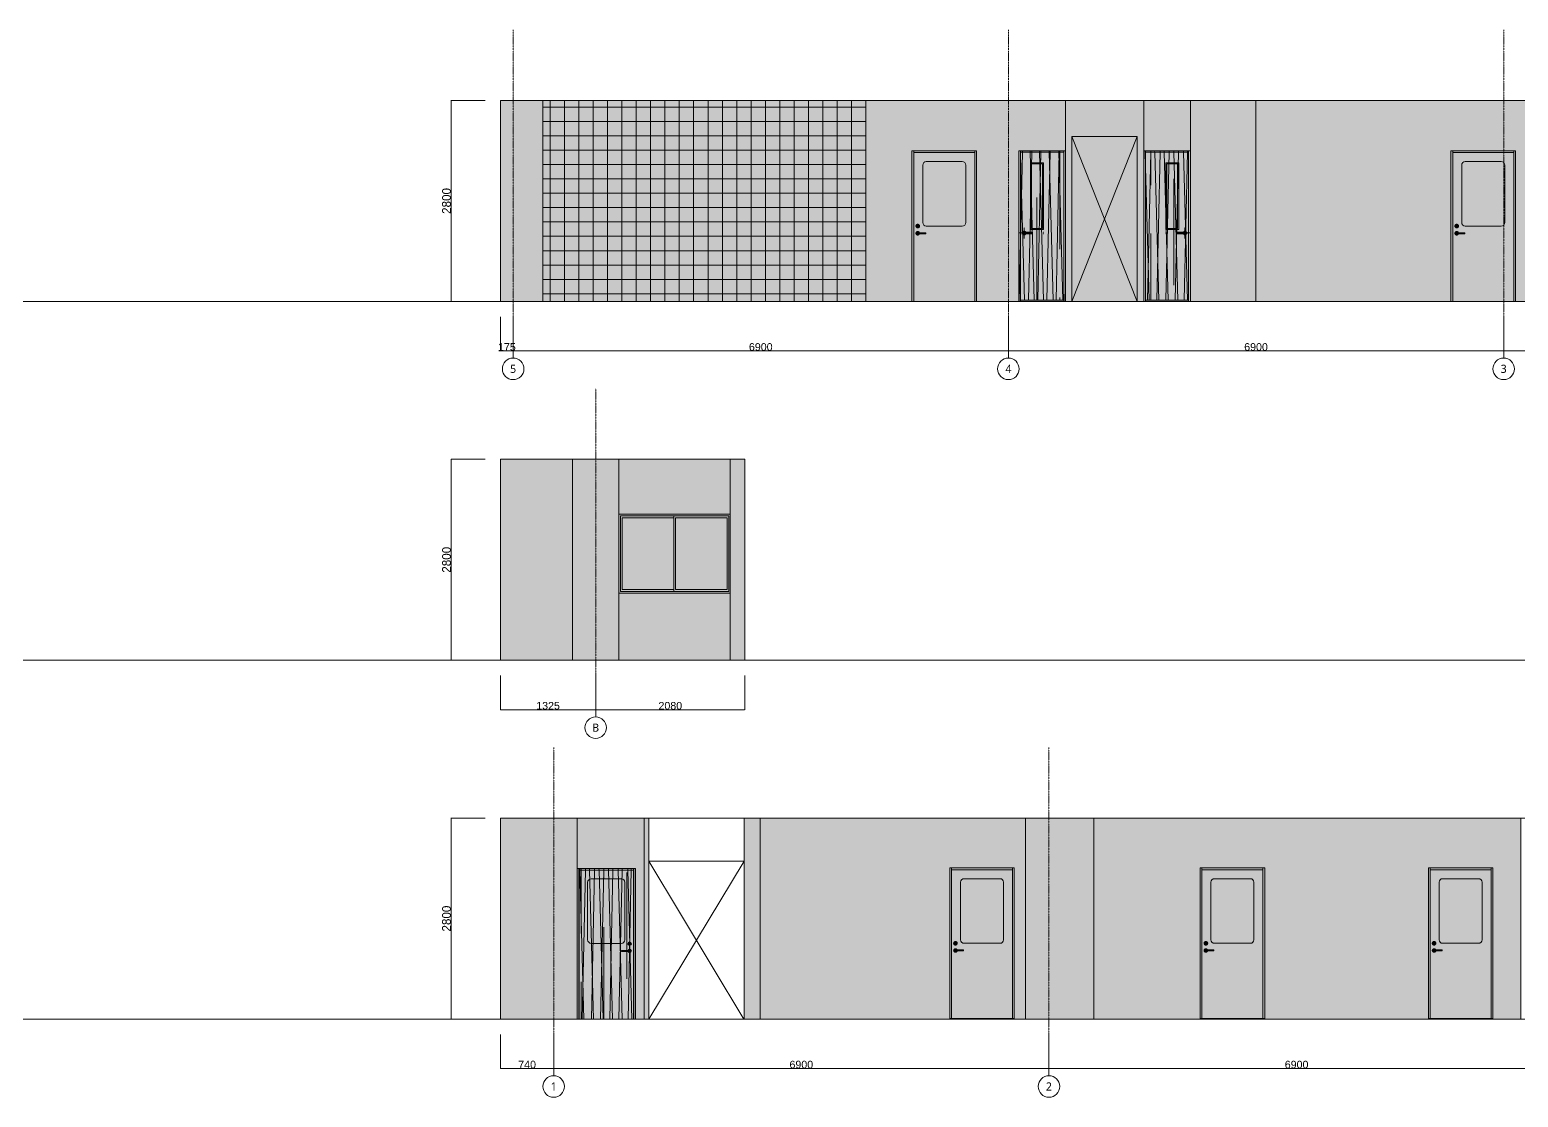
# Model space of a CAD drawing. Header units: millimetres. Extents: x -376000 to 292178, y -193032 to 188048.
# Drawn here: x -234649 to -213912, y -162397 to -147521 of the extents above; entities that cross this region are included whole.
import ezdxf

# ---------------------------------------------------------------- set-up
doc = ezdxf.new("R2010")
doc.units = ezdxf.units.MM
doc.header["$PDMODE"] = 1
doc.header["$PDSIZE"] = -2
doc.linetypes.add('ラインタイプ-6', pattern=[5.291531, 3.175, -1.058062, 0.352704, -0.705764])
doc.linetypes.add('芯', pattern=[3.174919, 1.905, -0.634837, 0.211623, -0.423459])
for name, color, linetype, lineweight in [('00_一般', 7, 'Continuous', 5), ('02_既存平面-内部建具・サッシ', 7, 'Continuous', 18), ('07_文字・記号', 7, 'Continuous', 9), ('_平面図（新設） (2D)', 7, 'Continuous', 5), ('一般', 7, 'Continuous', 5), ('寸法', 7, 'Continuous', 5)]:
    doc.layers.add(name, color=color, linetype=linetype, lineweight=lineweight)
for name, color, linetype, lineweight, true_color in [('02_0.25', 1, 'Continuous', 25, 0xff0000), ('04_0.10', 7, 'Continuous', 9, 0x0099ff), ('06一点鎖線', 7, 'ラインタイプ-6', 9, 0x9999ff)]:
    doc.layers.add(name, color=color, linetype=linetype, lineweight=lineweight, true_color=true_color)
doc.styles.add('Helvetica', font='')
doc.styles.add('Hiragino Kaku Gothic Pro W3', font='', dxfattribs={"bigfont": 'Hiragino Kaku Gothic Pro W3'})
doc.styles.add('Hiragino Sans W3', font='', dxfattribs={"bigfont": 'Hiragino Sans W3'})
doc.styles.add('Yu Gothic UI Semilight', font='Yu Gothic UI Semilight.ttf')
doc.styles.get('Helvetica').set_extended_font_data('Helvetica')
doc.styles.get('Hiragino Kaku Gothic Pro W3').set_extended_font_data('Hiragino Kaku Gothic Pro W3')
doc.styles.get('Hiragino Sans W3').set_extended_font_data('Hiragino Sans W3')
doc.dimstyles.new('建具表寸法', dxfattribs={"dimtxt": 161.781684, "dimasz": 0.199988, "dimexe": 0, "dimexo": 0.3, "dimgap": 0.005, "dimtad": 1, "dimdsep": 46, "dimtxsty": 'Hiragino Sans W3', "dimblk": 'DOT', "dimblk1": 'DOT', "dimblk2": 'DOT', "dimcen": 0, "dimazin": 0, "dimtfac": 1, "dimtix": 1, "dimtmove": 0, "dimatfit": 0, "dimldrblk": 'VW_FILLEDARROW', "dimfxl": 1, "dimfrac": 2, "dimtolj": 1, "dimarcsym": 0})
pattern_1 = [(91.554305, (0, 0), (129.37061, 153.983275), []), (90, (680.5, 445.5), (317.5, 762), [1481.6667, -673.5948]), (88.757476, (346.78, 21.5), (124.20722, -159.51736), [])]

# ---------------------------------------------------------------- blocks, each defined once
blk = doc.blocks.new('_Dot')
at = {"color": 0, "linetype": 'ByBlock', "lineweight": -2}
blk.add_line((-0.5, 0), (-1, 0), dxfattribs=at)
at = {"color": 0, "linetype": 'ByBlock', "const_width": 0.5}
blk.add_lwpolyline([(-0.25, 0, 1), (0.25, 0, 1)], format="xyb", close=True, dxfattribs=at)
blk = doc.blocks.new('*D887')
at = {"layer": 'Defpoints', "color": 0}
for p in [(-228090, -161521), (-227350, -161521), (-228090, -161997)]:
    blk.add_point(p, dxfattribs=at)
at = {"layer": '寸法', "color": 0, "lineweight": -2}
for p, q in [((-228090, -161521), (-228090, -161997)), ((-227350, -161521), (-227350, -161997)), ((-227362, -161997), (-228078, -161997))]:
    blk.add_line(p, q, dxfattribs=at)
at = {"layer": '寸法', "color": 0, "lineweight": -2, "xscale": 11.999267578125, "yscale": 11.999267578125, "zscale": 11.999267578125, "rotation": 180}
blk.add_blockref('_Dot', (-228090, -161997), dxfattribs=at)
at = {"layer": '寸法', "color": 0, "lineweight": -2, "xscale": 11.999267578125, "yscale": 11.999267578125, "zscale": 11.999267578125}
blk.add_blockref('_Dot', (-227350, -161997), dxfattribs=at)
at = {"layer": '寸法', "color": 0, "insert": (-227720, -161942), "char_height": 106.1, "attachment_point": 5, "style": 'Helvetica'}
blk.add_mtext('\\A1;740', dxfattribs=at)
blk = doc.blocks.new('VW_FILLEDARROW')
at = {"color": 0, "linetype": 'Continuous', "lineweight": 5, "transparency": 16777216, "flags": 128}
blk.add_lwpolyline([(-161.3, 43.2), (0, 0), (-161.3, -43.2)], close=True, dxfattribs=at)
blk = doc.blocks.new('*D888')
at = {"layer": 'Defpoints', "color": 0}
for p in [(-227350, -161521), (-220450, -161521), (-227350, -161997)]:
    blk.add_point(p, dxfattribs=at)
at = {"layer": '寸法', "color": 0, "lineweight": -2}
for p, q in [((-227350, -161521), (-227350, -161997)), ((-220450, -161521), (-220450, -161997)), ((-220462, -161997), (-227338, -161997))]:
    blk.add_line(p, q, dxfattribs=at)
at = {"layer": '寸法', "color": 0, "lineweight": -2, "xscale": 11.999267578125, "yscale": 11.999267578125, "zscale": 11.999267578125, "rotation": 180}
blk.add_blockref('_Dot', (-227350, -161997), dxfattribs=at)
at = {"layer": '寸法', "color": 0, "lineweight": -2, "xscale": 11.999267578125, "yscale": 11.999267578125, "zscale": 11.999267578125}
blk.add_blockref('_Dot', (-220450, -161997), dxfattribs=at)
at = {"layer": '寸法', "color": 0, "insert": (-223900, -161942), "char_height": 106.1, "attachment_point": 5, "style": 'Helvetica'}
blk.add_mtext('\\A1;6900', dxfattribs=at)
blk = doc.blocks.new('*D889')
at = {"layer": 'Defpoints', "color": 0}
for p in [(-220450, -161521), (-213550, -161521), (-220450, -161997)]:
    blk.add_point(p, dxfattribs=at)
at = {"layer": '寸法', "color": 0, "lineweight": -2}
for p, q in [((-220450, -161521), (-220450, -161997)), ((-213550, -161521), (-213550, -161997)), ((-213562, -161997), (-220438, -161997))]:
    blk.add_line(p, q, dxfattribs=at)
at = {"layer": '寸法', "color": 0, "lineweight": -2, "xscale": 11.999267578125, "yscale": 11.999267578125, "zscale": 11.999267578125, "rotation": 180}
blk.add_blockref('_Dot', (-220450, -161997), dxfattribs=at)
at = {"layer": '寸法', "color": 0, "lineweight": -2, "xscale": 11.999267578125, "yscale": 11.999267578125, "zscale": 11.999267578125}
blk.add_blockref('_Dot', (-213550, -161997), dxfattribs=at)
at = {"layer": '寸法', "color": 0, "insert": (-217000, -161942), "char_height": 106.1, "attachment_point": 5, "style": 'Helvetica'}
blk.add_mtext('\\A1;6900', dxfattribs=at)
blk = doc.blocks.new('*D893')
at = {"layer": 'Defpoints', "color": 0}
for p in [(-228304, -158507), (-228779, -161307), (-228304, -161307)]:
    blk.add_point(p, dxfattribs=at)
at = {"layer": '寸法', "color": 0, "lineweight": -2}
for p, q in [((-228304, -158507), (-228779, -158507)), ((-228779, -158519), (-228779, -161295)), ((-228304, -161307), (-228779, -161307))]:
    blk.add_line(p, q, dxfattribs=at)
at = {"layer": '寸法', "color": 0, "lineweight": -2, "xscale": 11.999267578125, "yscale": 11.999267578125, "zscale": 11.999267578125}
for p, rotation in [((-228779, -158507), 90), ((-228779, -161307), 270)]:
    blk.add_blockref('_Dot', p, dxfattribs=dict(at, rotation=rotation))
at = {"layer": '寸法', "color": 0, "insert": (-228843, -159907), "char_height": 121.3, "attachment_point": 5, "rotation": 90, "style": 'Hiragino Kaku Gothic Pro W3'}
blk.add_mtext('\\A1;2800', dxfattribs=at)
blk = doc.blocks.new('グループ-584')
at = {"layer": '04_0.10', "linetype": 'Continuous', "lineweight": 0, "true_color": 0xeee9cc}
blk.add_hatch(color=254, dxfattribs=at).paths.add_polyline_path([(-226997, -159232), (-226238, -159232), (-226238, -161307), (-226997, -161307)])
at = {"layer": '04_0.10', "linetype": 'Continuous', "lineweight": 5, "true_color": 0xccbb66}
h = blk.add_hatch(dxfattribs=at)
h.set_pattern_fill('木目縦（薄茶）-2', color=43, style=0, pattern_type=2)
h.set_pattern_definition(pattern_1)
h.paths.add_polyline_path([(-226997, -159232), (-226238, -159232), (-226238, -161307), (-226997, -161307)])
at = {"layer": '04_0.10', "linetype": 'Continuous', "lineweight": 0, "true_color": 0xd9e6cf}
h = blk.add_hatch(color=254, dxfattribs=at)
edge = h.paths.add_edge_path()
edge.add_arc((-226827, -160202), 50, 180, 270)
edge.add_line((-226827, -160252), (-226408, -160252))
edge.add_arc((-226408, -160202), 50, 270, 360)
edge.add_line((-226358, -160202), (-226358, -159402))
edge.add_arc((-226408, -159402), 50, 0, 90)
edge.add_line((-226408, -159352), (-226827, -159352))
edge.add_arc((-226827, -159402), 50, 90, 180)
edge.add_line((-226877, -159402), (-226877, -160202))
at = {"layer": '04_0.10', "linetype": 'Continuous', "lineweight": 0}
h = blk.add_hatch(color=254, dxfattribs=at)
edge = h.paths.add_edge_path()
edge.add_arc((-226292, -160257), 25, 0, 360)
h = blk.add_hatch(color=254, dxfattribs=at)
edge = h.paths.add_edge_path()
edge.add_arc((-226285, -160357), 7, 270, 450)
edge.add_line((-226285, -160350), (-226404, -160350))
edge.add_line((-226404, -160350), (-226404, -160364))
edge.add_line((-226404, -160364), (-226285, -160364))
h = blk.add_hatch(color=254, dxfattribs=at)
edge = h.paths.add_edge_path()
edge.add_arc((-226292, -160357), 25, 0, 360)
at = {"layer": '04_0.10', "color": 251, "flags": 128}
for points in [[(-226997, -159232), (-226238, -159232), (-226238, -161307), (-226997, -161307)], [(-226997, -159232), (-226238, -159232), (-226238, -161307), (-226997, -161307)], [(-226295, -160245), (-226290, -160245), (-226290, -160270), (-226295, -160270)]]:
    blk.add_lwpolyline(points, close=True, dxfattribs=at)
for points in [[(-226877, -160202, 0.414214), (-226827, -160252), (-226408, -160252, 0.414214), (-226358, -160202), (-226358, -159402, 0.414214), (-226408, -159352), (-226827, -159352, 0.414214), (-226877, -159402)], [(-226285, -160364, 1), (-226285, -160350), (-226404, -160350), (-226404, -160364)]]:
    blk.add_lwpolyline(points, format="xyb", close=True, dxfattribs=at)
at = {"layer": '04_0.10', "color": 251}
for centre in [(-226292, -160257), (-226292, -160357)]:
    blk.add_circle(centre, 25, dxfattribs=at)
blk = doc.blocks.new('グループ-585')
at = {"layer": '04_0.10', "color": 251}
blk.add_blockref('グループ-584', (0, 0), dxfattribs=at)
blk = doc.blocks.new('グループ-586')
at = {"layer": '04_0.10', "linetype": 'Continuous', "lineweight": 0, "true_color": 0xeee9cc, "transparency": 33554687}
for points in [[(-227025, -159207), (-227000, -159207), (-227000, -161307), (-227025, -161307)], [(-227000, -159207), (-226238, -159207), (-226238, -159232), (-227000, -159232)], [(-226238, -159207), (-226212, -159207), (-226212, -161307), (-226238, -161307)]]:
    blk.add_hatch(color=254, dxfattribs=at).paths.add_polyline_path(points)
at = {"layer": '04_0.10', "linetype": 'Continuous', "lineweight": 5, "true_color": 0xccbb66, "transparency": 33554687}
h = blk.add_hatch(dxfattribs=at)
h.set_pattern_fill('木目縦（薄茶）-2', color=43, style=0, pattern_type=2)
h.set_pattern_definition(pattern_1)
h.paths.add_polyline_path([(-227025, -159207), (-227000, -159207), (-227000, -161307), (-227025, -161307)])
h = blk.add_hatch(dxfattribs=at)
h.set_pattern_fill('木目縦（薄茶）-2', color=43, style=0, pattern_type=2)
h.set_pattern_definition(pattern_1)
h.paths.add_polyline_path([(-227000, -159207), (-226238, -159207), (-226238, -159232), (-227000, -159232)])
h = blk.add_hatch(dxfattribs=at)
h.set_pattern_fill('木目縦（薄茶）-2', color=43, style=0, pattern_type=2)
h.set_pattern_definition(pattern_1)
h.paths.add_polyline_path([(-226238, -159207), (-226212, -159207), (-226212, -161307), (-226238, -161307)])
at = {"layer": '04_0.10', "color": 251, "transparency": 33554687, "flags": 128}
for points in [[(-227025, -159207), (-227000, -159207), (-227000, -161307), (-227025, -161307)], [(-227000, -159207), (-226238, -159207), (-226238, -159232), (-227000, -159232)], [(-226238, -159207), (-226212, -159207), (-226212, -161307), (-226238, -161307)]]:
    blk.add_lwpolyline(points, close=True, dxfattribs=at)
at = {"layer": '04_0.10', "color": 7}
blk.add_blockref('グループ-585', (0, 0), dxfattribs=at)
blk = doc.blocks.new('グループ-576')
at = {"layer": '04_0.10', "linetype": 'Continuous', "lineweight": 0, "true_color": 0xf8f8ef}
blk.add_hatch(color=7, dxfattribs=at).paths.add_polyline_path([(-432, 975), (418, 975), (418, -1100), (-432, -1100)])
at = {"layer": '04_0.10', "linetype": 'Continuous', "lineweight": 0, "true_color": 0xd9e6cf}
h = blk.add_hatch(color=254, dxfattribs=at)
edge = h.paths.add_edge_path()
edge.add_arc((243, 0), 50, 270, 360, ccw=False)
edge.add_line((243, -50), (-257, -50))
edge.add_arc((-257, 0), 50, 180, 270, ccw=False)
edge.add_line((-307, 0), (-307, 800))
edge.add_arc((-257, 800), 50, 90, 180, ccw=False)
edge.add_line((-257, 850), (243, 850))
edge.add_arc((243, 800), 50, 0, 90, ccw=False)
edge.add_line((293, 800), (293, 0))
at = {"layer": '04_0.10', "linetype": 'Continuous', "lineweight": 0}
for points in [[(-389, -28), (-388, -28), (-386, -27), (-385, -26), (-383, -26), (-382, -25), (-380, -25), (-378, -25), (-377, -25), (-375, -25), (-373, -25), (-372, -25), (-370, -26), (-369, -26), (-367, -27), (-366, -28), (-364, -28), (-363, -29), (-361, -30), (-360, -31), (-359, -32), (-358, -33), (-357, -35), (-356, -36), (-355, -38), (-354, -39), (-353, -40), (-353, -42), (-352, -44), (-352, -45), (-352, -47), (-352, -48), (-351, -50), (-352, -52), (-352, -53), (-352, -55), (-352, -56), (-353, -58), (-353, -60), (-354, -61), (-355, -63), (-356, -64), (-357, -65), (-358, -67), (-359, -68), (-360, -69), (-361, -70), (-363, -71), (-364, -72), (-366, -72), (-367, -73), (-369, -74), (-370, -74), (-372, -75), (-373, -75), (-375, -75), (-377, -75), (-378, -75), (-380, -75), (-382, -75), (-383, -74), (-385, -74), (-386, -73), (-388, -72), (-389, -72), (-391, -71), (-392, -70), (-393, -69), (-395, -68), (-396, -67), (-397, -65), (-398, -64), (-399, -63), (-399, -61), (-400, -60), (-401, -58), (-401, -56), (-402, -55), (-402, -53), (-402, -52), (-402, -50), (-402, -48), (-402, -47), (-402, -45), (-401, -44), (-401, -42), (-400, -40), (-399, -39), (-399, -38), (-398, -36), (-397, -35), (-396, -33), (-395, -32), (-393, -31), (-392, -30), (-391, -29)], [(-389, -128), (-388, -128), (-386, -127), (-385, -126), (-383, -126), (-382, -125), (-380, -125), (-378, -125), (-377, -125), (-375, -125), (-373, -125), (-372, -125), (-370, -126), (-369, -126), (-367, -127), (-366, -128), (-364, -128), (-363, -129), (-361, -130), (-360, -131), (-359, -132), (-358, -133), (-357, -135), (-356, -136), (-355, -137), (-354, -139), (-353, -140), (-353, -142), (-352, -144), (-352, -145), (-352, -147), (-352, -148), (-351, -150), (-352, -152), (-352, -153), (-352, -155), (-352, -156), (-353, -158), (-353, -160), (-354, -161), (-355, -162), (-356, -164), (-357, -165), (-358, -167), (-359, -168), (-360, -169), (-361, -170), (-363, -171), (-364, -172), (-366, -172), (-367, -173), (-369, -174), (-370, -174), (-372, -175), (-373, -175), (-375, -175), (-377, -175), (-378, -175), (-380, -175), (-382, -175), (-383, -174), (-385, -174), (-386, -173), (-388, -172), (-389, -172), (-391, -171), (-392, -170), (-393, -169), (-395, -168), (-396, -167), (-397, -165), (-398, -164), (-399, -162), (-399, -161), (-400, -160), (-401, -158), (-401, -156), (-402, -155), (-402, -153), (-402, -152), (-402, -150), (-402, -148), (-402, -147), (-402, -145), (-401, -144), (-401, -142), (-400, -140), (-399, -139), (-399, -137), (-398, -136), (-397, -135), (-396, -133), (-395, -132), (-393, -131), (-392, -130), (-391, -129)]]:
    blk.add_hatch(color=254, dxfattribs=at).paths.add_polyline_path(points)
h = blk.add_hatch(color=254, dxfattribs=at)
edge = h.paths.add_edge_path()
edge.add_arc((-384, -150), 7, 89.322, 270.678, ccw=False)
edge.add_line((-384, -143), (-264, -143))
edge.add_line((-264, -143), (-264, -157))
edge.add_line((-264, -157), (-384, -157))
at = {"layer": '04_0.10', "color": 7, "linetype": 'Continuous', "lineweight": 5, "flags": 128}
blk.add_lwpolyline([(-432, 975), (418, 975), (418, -1100), (-432, -1100)], close=True, dxfattribs=at)
at = {"layer": '04_0.10', "color": 251, "flags": 128}
for points in [[(-432, 975), (418, 975), (418, -1100), (-432, -1100)], [(-379, -38), (-374, -38), (-374, -63), (-379, -63)]]:
    blk.add_lwpolyline(points, close=True, dxfattribs=at)
for points in [[(293, 0, -0.414214), (243, -50), (-257, -50, -0.414214), (-307, 0), (-307, 800, -0.414214), (-257, 850), (243, 850, -0.414214), (293, 800)], [(-384, -157, -1.011905), (-384, -143), (-264, -143), (-264, -157)]]:
    blk.add_lwpolyline(points, format="xyb", close=True, dxfattribs=at)
at = {"layer": '04_0.10', "color": 251}
for points in [[(-389, -28), (-384, -25), (-370, -25), (-358, -32), (-351, -43), (-351, -57), (-358, -68), (-370, -75), (-384, -75), (-395, -68), (-402, -57), (-402, -43), (-395, -32), (-389, -28)], [(-389, -128), (-384, -125), (-370, -125), (-358, -132), (-351, -143), (-351, -157), (-358, -168), (-370, -175), (-384, -175), (-395, -168), (-402, -157), (-402, -143), (-395, -132), (-389, -128)]]:
    blk.add_open_spline(points, degree=2, dxfattribs=at)
blk = doc.blocks.new('グループ-577')
at = {"layer": '04_0.10', "color": 251}
blk.add_blockref('グループ-576', (0, 0), dxfattribs=at)
blk = doc.blocks.new('WD_900×2150_Wood')
at = {"layer": '04_0.10', "linetype": 'Continuous', "lineweight": 0, "true_color": 0xf8f8ef, "transparency": 33554687}
for points in [[(-457, 1000), (-432, 1000), (-432, -1100), (-457, -1100)], [(-432, 1000), (418, 1000), (418, 975), (-432, 975)], [(418, 1000), (443, 1000), (443, -1100), (418, -1100)]]:
    blk.add_hatch(color=7, dxfattribs=at).paths.add_polyline_path(points)
at = {"layer": '04_0.10', "color": 7, "linetype": 'Continuous', "lineweight": 5, "transparency": 33554687, "flags": 128}
for points in [[(-457, 1000), (-432, 1000), (-432, -1100), (-457, -1100)], [(-432, 1000), (418, 1000), (418, 975), (-432, 975)], [(418, 1000), (443, 1000), (443, -1100), (418, -1100)]]:
    blk.add_lwpolyline(points, close=True, dxfattribs=at)
at = {"layer": '04_0.10', "color": 7}
blk.add_blockref('グループ-577', (0, 0), dxfattribs=at)
blk = doc.blocks.new('グループ-587')
at = {"layer": '04_0.10', "linetype": 'Continuous', "lineweight": 0, "true_color": 0xdddddd}
blk.add_hatch(color=254, dxfattribs=at).paths.add_polyline_path([(-226440, -154272), (-224890, -154272), (-224890, -155372), (-226440, -155372)])
at = {"layer": '04_0.10', "linetype": 'Continuous', "lineweight": 0, "true_color": 0xe6ffe6}
for points in [[(-226398, -154322), (-225676, -154322), (-225676, -155322), (-226398, -155322)], [(-225654, -154322), (-224932, -154322), (-224932, -155322), (-225654, -155322)]]:
    blk.add_hatch(color=7, dxfattribs=at).paths.add_polyline_path(points)
at = {"layer": '04_0.10', "color": 251}
for p, q in [((-224890, -154272), (-224890, -155372)), ((-226419, -154297), (-226419, -155347)), ((-226419, -154297), (-224911, -154297)), ((-225676, -155347), (-225676, -154297)), ((-224911, -154297), (-224911, -155347)), ((-226419, -155347), (-224911, -155347))]:
    blk.add_line(p, q, dxfattribs=at)
at = {"layer": '04_0.10', "color": 251, "flags": 128}
for points in [[(-226440, -154272), (-224890, -154272), (-224890, -155372), (-226440, -155372)], [(-226398, -154322), (-225676, -154322), (-225676, -155322), (-226398, -155322)], [(-225654, -154322), (-224932, -154322), (-224932, -155322), (-225654, -155322)]]:
    blk.add_lwpolyline(points, close=True, dxfattribs=at)
blk = doc.blocks.new('*D898')
at = {"layer": 'Defpoints', "color": 0}
for p in [(-226765, -156521), (-224685, -156521), (-224685, -156997)]:
    blk.add_point(p, dxfattribs=at)
at = {"layer": '寸法', "color": 0, "lineweight": -2}
for p, q in [((-226765, -156521), (-226765, -156997)), ((-224685, -156521), (-224685, -156997)), ((-226753, -156997), (-224697, -156997))]:
    blk.add_line(p, q, dxfattribs=at)
at = {"layer": '寸法', "color": 0, "lineweight": -2, "xscale": 11.999267578125, "yscale": 11.999267578125, "zscale": 11.999267578125, "rotation": 180}
blk.add_blockref('_Dot', (-226765, -156997), dxfattribs=at)
at = {"layer": '寸法', "color": 0, "lineweight": -2, "xscale": 11.999267578125, "yscale": 11.999267578125, "zscale": 11.999267578125}
blk.add_blockref('_Dot', (-224685, -156997), dxfattribs=at)
at = {"layer": '寸法', "color": 0, "insert": (-225725, -156942), "char_height": 106.1, "attachment_point": 5, "style": 'Helvetica'}
blk.add_mtext('\\A1;2080', dxfattribs=at)
blk = doc.blocks.new('*D899')
at = {"layer": 'Defpoints', "color": 0}
for p in [(-228090, -156521), (-226765, -156521), (-226765, -156997)]:
    blk.add_point(p, dxfattribs=at)
at = {"layer": '寸法', "color": 0, "lineweight": -2}
for p, q in [((-228090, -156521), (-228090, -156997)), ((-226765, -156521), (-226765, -156997)), ((-228078, -156997), (-226777, -156997))]:
    blk.add_line(p, q, dxfattribs=at)
at = {"layer": '寸法', "color": 0, "lineweight": -2, "xscale": 11.999267578125, "yscale": 11.999267578125, "zscale": 11.999267578125, "rotation": 180}
blk.add_blockref('_Dot', (-228090, -156997), dxfattribs=at)
at = {"layer": '寸法', "color": 0, "lineweight": -2, "xscale": 11.999267578125, "yscale": 11.999267578125, "zscale": 11.999267578125}
blk.add_blockref('_Dot', (-226765, -156997), dxfattribs=at)
at = {"layer": '寸法', "color": 0, "insert": (-227428, -156942), "char_height": 106.1, "attachment_point": 5, "style": 'Helvetica'}
blk.add_mtext('\\A1;1325', dxfattribs=at)
blk = doc.blocks.new('*D900')
at = {"layer": 'Defpoints', "color": 0}
for p in [(-228304, -153507), (-228779, -156307), (-228304, -156307)]:
    blk.add_point(p, dxfattribs=at)
at = {"layer": '寸法', "color": 0, "lineweight": -2}
for p, q in [((-228304, -153507), (-228779, -153507)), ((-228779, -153519), (-228779, -156295)), ((-228304, -156307), (-228779, -156307))]:
    blk.add_line(p, q, dxfattribs=at)
at = {"layer": '寸法', "color": 0, "lineweight": -2, "xscale": 11.999267578125, "yscale": 11.999267578125, "zscale": 11.999267578125}
for p, rotation in [((-228779, -153507), 90), ((-228779, -156307), 270)]:
    blk.add_blockref('_Dot', p, dxfattribs=dict(at, rotation=rotation))
at = {"layer": '寸法', "color": 0, "insert": (-228843, -154907), "char_height": 121.3, "attachment_point": 5, "rotation": 90, "style": 'Hiragino Kaku Gothic Pro W3'}
blk.add_mtext('\\A1;2800', dxfattribs=at)
blk = doc.blocks.new('グループ-588')
at = {"layer": '一般', "color": 7, "linetype": '芯', "lineweight": 9, "transparency": 33554687}
for p, q in [((-220794, -150428), (-220794, -150278)), ((-220718, -150353), (-220868, -150353))]:
    blk.add_line(p, q, dxfattribs=at)
blk = doc.blocks.new('グループ-15-1')
at = {"layer": '04_0.10', "linetype": 'Continuous', "lineweight": 0, "true_color": 0xbbbbbb, "transparency": 33554687}
blk.add_hatch(color=9, dxfattribs=at).paths.add_polyline_path([(-1790, -3350), (-1789, -3349), (-1788, -3348), (-1786, -3348), (-1784, -3347), (-1783, -3347), (-1781, -3347), (-1780, -3347), (-1778, -3347), (-1776, -3347), (-1775, -3347), (-1773, -3347), (-1772, -3347), (-1770, -3348), (-1768, -3348), (-1767, -3349), (-1765, -3350), (-1764, -3351), (-1763, -3352), (-1761, -3353), (-1760, -3354), (-1759, -3355), (-1758, -3356), (-1757, -3358), (-1756, -3359), (-1756, -3360), (-1755, -3362), (-1754, -3363), (-1754, -3365), (-1753, -3367), (-1753, -3368), (-1753, -3370), (-1753, -3372), (-1753, -3373), (-1753, -3375), (-1753, -3376), (-1754, -3378), (-1754, -3380), (-1755, -3381), (-1756, -3383), (-1756, -3384), (-1757, -3385), (-1758, -3387), (-1759, -3388), (-1760, -3389), (-1761, -3390), (-1763, -3391), (-1764, -3392), (-1765, -3393), (-1767, -3394), (-1768, -3395), (-1770, -3395), (-1772, -3396), (-1773, -3396), (-1775, -3396), (-1776, -3396), (-1778, -3397), (-1780, -3396), (-1781, -3396), (-1783, -3396), (-1784, -3396), (-1786, -3395), (-1788, -3395), (-1789, -3394), (-1790, -3393), (-1792, -3392), (-1793, -3391), (-1795, -3390), (-1796, -3389), (-1797, -3388), (-1798, -3387), (-1799, -3385), (-1800, -3384), (-1800, -3383), (-1801, -3381), (-1802, -3380), (-1802, -3378), (-1803, -3376), (-1803, -3375), (-1803, -3373), (-1803, -3372), (-1803, -3370), (-1803, -3368), (-1803, -3367), (-1802, -3365), (-1802, -3363), (-1801, -3362), (-1800, -3360), (-1800, -3359), (-1799, -3358), (-1798, -3356), (-1797, -3355), (-1796, -3354), (-1795, -3353), (-1793, -3352), (-1792, -3351)])
h = blk.add_hatch(color=9, dxfattribs=at)
edge = h.paths.add_edge_path()
edge.add_arc((-1800, -3380), 3, 180, 270, ccw=False)
edge.add_line((-1803, -3380), (-1803, -3363))
edge.add_arc((-1800, -3363), 3, 90, 180, ccw=False)
edge.add_line((-1800, -3360), (-1666, -3360))
edge.add_arc((-1666, -3363), 3, 0, 90, ccw=False)
edge.add_line((-1663, -3363), (-1663, -3380))
edge.add_arc((-1666, -3380), 3, 270, 360, ccw=False)
edge.add_line((-1666, -3383), (-1800, -3383))
at = {"layer": '00_一般', "color": 251, "lineweight": 5, "transparency": 33554687}
for p, q in [((-1515, -3360), (-1512, -3360)), ((-1512, -3383), (-1515, -3383)), ((-1512, -3360), (-1512, -3363)), ((-1512, -3380), (-1512, -3383))]:
    blk.add_line(p, q, dxfattribs=at)
at = {"layer": '04_0.10', "color": 251, "transparency": 33554687, "flags": 128}
blk.add_lwpolyline([(-1800, -3383, -0.414214), (-1803, -3380), (-1803, -3363, -0.414214), (-1800, -3360), (-1666, -3360, -0.414214), (-1663, -3363), (-1663, -3380, -0.414214), (-1666, -3383)], format="xyb", close=True, dxfattribs=at)
at = {"layer": '04_0.10', "color": 251}
blk.add_open_spline([(-1790, -3350), (-1785, -3347), (-1771, -3347), (-1760, -3353), (-1753, -3365), (-1753, -3378), (-1760, -3390), (-1771, -3397), (-1785, -3397), (-1796, -3390), (-1803, -3378), (-1803, -3365), (-1796, -3353), (-1790, -3350)], degree=2, dxfattribs=at)
blk = doc.blocks.new('グループ-589')
at = {"layer": '04_0.10', "linetype": 'Continuous', "lineweight": 0, "true_color": 0xeee9cc, "transparency": 33554687}
for points in [[(-220870, -149207), (-220845, -149207), (-220845, -151307), (-220870, -151307)], [(-220845, -149207), (-220245, -149207), (-220245, -149227), (-220845, -149227)], [(-220845, -151288), (-220845, -149227), (-220245, -149227), (-220245, -151288)], [(-220245, -149207), (-220220, -149207), (-220220, -151307), (-220245, -151307)]]:
    blk.add_hatch(color=254, dxfattribs=at).paths.add_polyline_path(points)
at = {"layer": '04_0.10', "linetype": 'Continuous', "lineweight": 5, "true_color": 0xccbb66, "transparency": 33554687}
h = blk.add_hatch(dxfattribs=at)
h.set_pattern_fill('木目縦（薄茶）-2', color=43, style=0, pattern_type=2)
h.set_pattern_definition(pattern_1)
h.paths.add_polyline_path([(-220870, -149207), (-220845, -149207), (-220845, -151307), (-220870, -151307)])
h = blk.add_hatch(dxfattribs=at)
h.set_pattern_fill('木目縦（薄茶）-2', color=43, style=0, pattern_type=2)
h.set_pattern_definition(pattern_1)
h.paths.add_polyline_path([(-220845, -149207), (-220245, -149207), (-220245, -149227), (-220845, -149227)])
h = blk.add_hatch(dxfattribs=at)
h.set_pattern_fill('木目縦（薄茶）-2', color=43, style=0, pattern_type=2)
h.set_pattern_definition(pattern_1)
h.paths.add_polyline_path([(-220845, -151288), (-220845, -149227), (-220245, -149227), (-220245, -151288)])
h = blk.add_hatch(dxfattribs=at)
h.set_pattern_fill('木目縦（薄茶）-2', color=43, style=0, pattern_type=2)
h.set_pattern_definition(pattern_1)
h.paths.add_polyline_path([(-220245, -149207), (-220220, -149207), (-220220, -151307), (-220245, -151307)])
at = {"layer": '04_0.10', "linetype": 'Continuous', "lineweight": 0, "true_color": 0xe6ffe6}
blk.add_hatch(color=7, dxfattribs=at).paths.add_polyline_path([(-220692, -149392), (-220542, -149392), (-220542, -150292), (-220692, -150292)])
at = {"layer": '04_0.10', "color": 251, "transparency": 33554687, "flags": 128}
for points in [[(-220870, -149207), (-220845, -149207), (-220845, -151307), (-220870, -151307)], [(-220845, -149207), (-220245, -149207), (-220245, -149227), (-220845, -149227)], [(-220245, -149207), (-220220, -149207), (-220220, -151307), (-220245, -151307)]]:
    blk.add_lwpolyline(points, close=True, dxfattribs=at)
at = {"layer": '04_0.10', "color": 7, "linetype": 'Continuous', "lineweight": 15, "transparency": 33554687, "flags": 128}
blk.add_lwpolyline([(-220845, -151288), (-220845, -149227), (-220245, -149227), (-220245, -151288)], close=True, dxfattribs=at)
at = {"layer": '04_0.10', "color": 251, "flags": 128}
blk.add_lwpolyline([(-220692, -149392), (-220542, -149392), (-220542, -150292), (-220692, -150292)], close=True, dxfattribs=at)
at = {"layer": '一般', "color": 7, "lineweight": 5, "flags": 128}
blk.add_lwpolyline([(-220708, -149377), (-220528, -149377), (-220528, -150307), (-220708, -150307)], close=True, dxfattribs=at)
at = {"layer": '04_0.10', "color": 7, "transparency": 33554687}
blk.add_blockref('グループ-15-1', (-219016, -146982), dxfattribs=at)
at = {"layer": '一般', "color": 7, "transparency": 33554687}
blk.add_blockref('グループ-588', (0, 0), dxfattribs=at)
blk = doc.blocks.new('*D905')
at = {"layer": 'Defpoints', "color": 0}
for p in [(-214115, -151521), (-207215, -151521), (-207215, -151997)]:
    blk.add_point(p, dxfattribs=at)
at = {"layer": '寸法', "color": 0, "lineweight": -2}
for p, q in [((-214115, -151522), (-214115, -151997)), ((-207215, -151522), (-207215, -151997)), ((-214103, -151997), (-207227, -151997))]:
    blk.add_line(p, q, dxfattribs=at)
at = {"layer": '寸法', "color": 0, "lineweight": -2, "xscale": 11.999267578125, "yscale": 11.999267578125, "zscale": 11.999267578125, "rotation": 180}
blk.add_blockref('_Dot', (-214115, -151997), dxfattribs=at)
at = {"layer": '寸法', "color": 0, "lineweight": -2, "xscale": 11.999267578125, "yscale": 11.999267578125, "zscale": 11.999267578125}
blk.add_blockref('_Dot', (-207215, -151997), dxfattribs=at)
at = {"layer": '寸法', "color": 0, "insert": (-210665, -151942), "char_height": 106.1, "attachment_point": 5, "style": 'Helvetica'}
blk.add_mtext('\\A1;6900', dxfattribs=at)
blk = doc.blocks.new('*D906')
at = {"layer": 'Defpoints', "color": 0}
for p in [(-221015, -151521), (-214115, -151521), (-214115, -151997)]:
    blk.add_point(p, dxfattribs=at)
at = {"layer": '寸法', "color": 0, "lineweight": -2}
for p, q in [((-221015, -151522), (-221015, -151997)), ((-214115, -151522), (-214115, -151997)), ((-221003, -151997), (-214127, -151997))]:
    blk.add_line(p, q, dxfattribs=at)
at = {"layer": '寸法', "color": 0, "lineweight": -2, "xscale": 11.999267578125, "yscale": 11.999267578125, "zscale": 11.999267578125, "rotation": 180}
blk.add_blockref('_Dot', (-221015, -151997), dxfattribs=at)
at = {"layer": '寸法', "color": 0, "lineweight": -2, "xscale": 11.999267578125, "yscale": 11.999267578125, "zscale": 11.999267578125}
blk.add_blockref('_Dot', (-214115, -151997), dxfattribs=at)
at = {"layer": '寸法', "color": 0, "insert": (-217565, -151942), "char_height": 106.1, "attachment_point": 5, "style": 'Helvetica'}
blk.add_mtext('\\A1;6900', dxfattribs=at)
blk = doc.blocks.new('*D907')
at = {"layer": 'Defpoints', "color": 0}
for p in [(-227915, -151521), (-221015, -151521), (-221015, -151997)]:
    blk.add_point(p, dxfattribs=at)
at = {"layer": '寸法', "color": 0, "lineweight": -2}
for p, q in [((-227915, -151522), (-227915, -151997)), ((-221015, -151522), (-221015, -151997)), ((-227903, -151997), (-221027, -151997))]:
    blk.add_line(p, q, dxfattribs=at)
at = {"layer": '寸法', "color": 0, "lineweight": -2, "xscale": 11.999267578125, "yscale": 11.999267578125, "zscale": 11.999267578125, "rotation": 180}
blk.add_blockref('_Dot', (-227915, -151997), dxfattribs=at)
at = {"layer": '寸法', "color": 0, "lineweight": -2, "xscale": 11.999267578125, "yscale": 11.999267578125, "zscale": 11.999267578125}
blk.add_blockref('_Dot', (-221015, -151997), dxfattribs=at)
at = {"layer": '寸法', "color": 0, "insert": (-224465, -151942), "char_height": 106.1, "attachment_point": 5, "style": 'Helvetica'}
blk.add_mtext('\\A1;6900', dxfattribs=at)
blk = doc.blocks.new('*D908')
at = {"layer": 'Defpoints', "color": 0}
for p in [(-228090, -151521), (-227915, -151521), (-227915, -151997)]:
    blk.add_point(p, dxfattribs=at)
at = {"layer": '寸法', "color": 0, "lineweight": -2}
for p, q in [((-228090, -151522), (-228090, -151997)), ((-227915, -151522), (-227915, -151997)), ((-228102, -151997), (-228114, -151997)), ((-228090, -151997), (-227915, -151997)), ((-227903, -151997), (-227891, -151997))]:
    blk.add_line(p, q, dxfattribs=at)
at = {"layer": '寸法', "color": 0, "lineweight": -2, "xscale": 11.999267578125, "yscale": 11.999267578125, "zscale": 11.999267578125}
blk.add_blockref('_Dot', (-228090, -151997), dxfattribs=at)
at = {"layer": '寸法', "color": 0, "lineweight": -2, "xscale": 11.999267578125, "yscale": 11.999267578125, "zscale": 11.999267578125, "rotation": 180}
blk.add_blockref('_Dot', (-227915, -151997), dxfattribs=at)
at = {"layer": '寸法', "color": 0, "insert": (-228002, -151942), "char_height": 106.1, "attachment_point": 5, "style": 'Helvetica'}
blk.add_mtext('\\A1;175', dxfattribs=at)
blk = doc.blocks.new('*D909')
at = {"layer": 'Defpoints', "color": 0}
for p in [(-228304, -148507), (-228779, -151307), (-228304, -151307)]:
    blk.add_point(p, dxfattribs=at)
at = {"layer": '寸法', "color": 0, "lineweight": -2}
for p, q in [((-228304, -148507), (-228779, -148507)), ((-228779, -148519), (-228779, -151295)), ((-228304, -151307), (-228779, -151307))]:
    blk.add_line(p, q, dxfattribs=at)
at = {"layer": '寸法', "color": 0, "lineweight": -2, "xscale": 11.999267578125, "yscale": 11.999267578125, "zscale": 11.999267578125}
for p, rotation in [((-228779, -148507), 90), ((-228779, -151307), 270)]:
    blk.add_blockref('_Dot', p, dxfattribs=dict(at, rotation=rotation))
at = {"layer": '寸法', "color": 0, "insert": (-228843, -149907), "char_height": 121.3, "attachment_point": 5, "rotation": 90, "style": 'Hiragino Kaku Gothic Pro W3'}
blk.add_mtext('\\A1;2800', dxfattribs=at)
blk = doc.blocks.new('グループ-590')
at = {"layer": '一般', "color": 7, "linetype": '芯', "lineweight": 9, "transparency": 33554687}
for p, q in [((-220794, -150428), (-220794, -150278)), ((-220718, -150353), (-220868, -150353))]:
    blk.add_line(p, q, dxfattribs=at)
blk = doc.blocks.new('グループ-591')
at = {"layer": '04_0.10', "linetype": 'Continuous', "lineweight": 0, "true_color": 0xeee9cc, "transparency": 33554687}
for points in [[(-220870, -149207), (-220845, -149207), (-220845, -151307), (-220870, -151307)], [(-220845, -149207), (-220245, -149207), (-220245, -149227), (-220845, -149227)], [(-220845, -151288), (-220845, -149227), (-220245, -149227), (-220245, -151288)], [(-220245, -149207), (-220220, -149207), (-220220, -151307), (-220245, -151307)]]:
    blk.add_hatch(color=254, dxfattribs=at).paths.add_polyline_path(points)
at = {"layer": '04_0.10', "linetype": 'Continuous', "lineweight": 5, "true_color": 0xccbb66, "transparency": 33554687}
h = blk.add_hatch(dxfattribs=at)
h.set_pattern_fill('木目縦（薄茶）-2', color=43, style=0, pattern_type=2)
h.set_pattern_definition(pattern_1)
h.paths.add_polyline_path([(-220870, -149207), (-220845, -149207), (-220845, -151307), (-220870, -151307)])
h = blk.add_hatch(dxfattribs=at)
h.set_pattern_fill('木目縦（薄茶）-2', color=43, style=0, pattern_type=2)
h.set_pattern_definition(pattern_1)
h.paths.add_polyline_path([(-220845, -149207), (-220245, -149207), (-220245, -149227), (-220845, -149227)])
h = blk.add_hatch(dxfattribs=at)
h.set_pattern_fill('木目縦（薄茶）-2', color=43, style=0, pattern_type=2)
h.set_pattern_definition(pattern_1)
h.paths.add_polyline_path([(-220845, -151288), (-220845, -149227), (-220245, -149227), (-220245, -151288)])
h = blk.add_hatch(dxfattribs=at)
h.set_pattern_fill('木目縦（薄茶）-2', color=43, style=0, pattern_type=2)
h.set_pattern_definition(pattern_1)
h.paths.add_polyline_path([(-220245, -149207), (-220220, -149207), (-220220, -151307), (-220245, -151307)])
at = {"layer": '04_0.10', "linetype": 'Continuous', "lineweight": 0, "true_color": 0xe6ffe6}
blk.add_hatch(color=7, dxfattribs=at).paths.add_polyline_path([(-220692, -149392), (-220542, -149392), (-220542, -150292), (-220692, -150292)])
at = {"layer": '04_0.10', "color": 251, "transparency": 33554687, "flags": 128}
for points in [[(-220870, -149207), (-220845, -149207), (-220845, -151307), (-220870, -151307)], [(-220845, -149207), (-220245, -149207), (-220245, -149227), (-220845, -149227)], [(-220245, -149207), (-220220, -149207), (-220220, -151307), (-220245, -151307)]]:
    blk.add_lwpolyline(points, close=True, dxfattribs=at)
at = {"layer": '04_0.10', "color": 7, "linetype": 'Continuous', "lineweight": 15, "transparency": 33554687, "flags": 128}
blk.add_lwpolyline([(-220845, -151288), (-220845, -149227), (-220245, -149227), (-220245, -151288)], close=True, dxfattribs=at)
at = {"layer": '04_0.10', "color": 251, "flags": 128}
blk.add_lwpolyline([(-220692, -149392), (-220542, -149392), (-220542, -150292), (-220692, -150292)], close=True, dxfattribs=at)
at = {"layer": '一般', "color": 7, "lineweight": 5, "flags": 128}
blk.add_lwpolyline([(-220708, -149377), (-220528, -149377), (-220528, -150307), (-220708, -150307)], close=True, dxfattribs=at)
at = {"layer": '04_0.10', "color": 7, "transparency": 33554687}
blk.add_blockref('グループ-15-1', (-219016, -146982), dxfattribs=at)
at = {"layer": '一般', "color": 7, "transparency": 33554687}
blk.add_blockref('グループ-590', (0, 0), dxfattribs=at)
blk = doc.blocks.new('グループ-592')
at = {"layer": '一般', "color": 7, "linetype": '芯', "lineweight": 9, "transparency": 33554687}
for p, q in [((-218556, -150428), (-218556, -150278)), ((-218632, -150353), (-218482, -150353))]:
    blk.add_line(p, q, dxfattribs=at)
blk = doc.blocks.new('グループ-593')
at = {"layer": '04_0.10', "linetype": 'Continuous', "lineweight": 0, "true_color": 0xeee9cc, "transparency": 33554687}
for points in [[(-219105, -149207), (-219130, -149207), (-219130, -151307), (-219105, -151307)], [(-219105, -149207), (-218505, -149207), (-218505, -149227), (-219105, -149227)], [(-218505, -151288), (-218505, -149227), (-219105, -149227), (-219105, -151288)], [(-218480, -149207), (-218505, -149207), (-218505, -151307), (-218480, -151307)]]:
    blk.add_hatch(color=254, dxfattribs=at).paths.add_polyline_path(points)
at = {"layer": '04_0.10', "linetype": 'Continuous', "lineweight": 5, "true_color": 0xccbb66, "transparency": 33554687}
h = blk.add_hatch(dxfattribs=at)
h.set_pattern_fill('木目縦（薄茶）-2', color=43, style=0, pattern_type=2)
h.set_pattern_definition(pattern_1)
h.paths.add_polyline_path([(-219105, -149207), (-219130, -149207), (-219130, -151307), (-219105, -151307)])
h = blk.add_hatch(dxfattribs=at)
h.set_pattern_fill('木目縦（薄茶）-2', color=43, style=0, pattern_type=2)
h.set_pattern_definition(pattern_1)
h.paths.add_polyline_path([(-219105, -149207), (-218505, -149207), (-218505, -149227), (-219105, -149227)])
h = blk.add_hatch(dxfattribs=at)
h.set_pattern_fill('木目縦（薄茶）-2', color=43, style=0, pattern_type=2)
h.set_pattern_definition(pattern_1)
h.paths.add_polyline_path([(-218505, -151288), (-218505, -149227), (-219105, -149227), (-219105, -151288)])
h = blk.add_hatch(dxfattribs=at)
h.set_pattern_fill('木目縦（薄茶）-2', color=43, style=0, pattern_type=2)
h.set_pattern_definition(pattern_1)
h.paths.add_polyline_path([(-218480, -149207), (-218505, -149207), (-218505, -151307), (-218480, -151307)])
at = {"layer": '04_0.10', "linetype": 'Continuous', "lineweight": 0, "true_color": 0xe6ffe6}
blk.add_hatch(color=7, dxfattribs=at).paths.add_polyline_path([(-218808, -149392), (-218658, -149392), (-218658, -150292), (-218808, -150292)])
at = {"layer": '04_0.10', "color": 251, "transparency": 33554687, "flags": 128}
for points in [[(-219105, -149207), (-219130, -149207), (-219130, -151307), (-219105, -151307)], [(-219105, -149207), (-218505, -149207), (-218505, -149227), (-219105, -149227)], [(-218480, -149207), (-218505, -149207), (-218505, -151307), (-218480, -151307)]]:
    blk.add_lwpolyline(points, close=True, dxfattribs=at)
at = {"layer": '04_0.10', "color": 7, "linetype": 'Continuous', "lineweight": 15, "transparency": 33554687, "flags": 128}
blk.add_lwpolyline([(-218505, -151288), (-218505, -149227), (-219105, -149227), (-219105, -151288)], close=True, dxfattribs=at)
at = {"layer": '04_0.10', "color": 251, "flags": 128}
blk.add_lwpolyline([(-218808, -149392), (-218658, -149392), (-218658, -150292), (-218808, -150292)], close=True, dxfattribs=at)
at = {"layer": '一般', "color": 7, "lineweight": 5, "flags": 128}
blk.add_lwpolyline([(-218822, -149377), (-218642, -149377), (-218642, -150307), (-218822, -150307)], close=True, dxfattribs=at)
at = {"layer": '04_0.10', "color": 7, "transparency": 33554687, "xscale": -1}
blk.add_blockref('グループ-15-1', (-220334, -146982), dxfattribs=at)
at = {"layer": '一般', "color": 7, "transparency": 33554687}
blk.add_blockref('グループ-592', (0, 0), dxfattribs=at)
blk = doc.blocks.new('平面図（新設） (2D)')
at = {"layer": '02_0.25', "linetype": 'Continuous', "lineweight": 0}
for points in [[(-199440, -151307.171), (-228090, -151307.171), (-228090, -148507.171), (-199440, -148507.171)], [(-219220, -151307.171), (-219220, -149007.171), (-220130, -149007.171), (-220130, -151307.171), (-220220, -151307.171), (-220220, -148507.171), (-219130, -148507.171), (-219130, -151307.171)], [(-226440, -153506.917), (-224890, -153506.917), (-224890, -156306.917), (-226440, -156306.917)], [(-227025, -158507.171), (-226087.113, -158507.171), (-226087.113, -161307.171), (-226212.5, -161307.171), (-226212.5, -159207.171), (-227025, -159207.171)], [(-220774.613, -161307.171), (-224475, -161307.171), (-224475, -158507.171), (-220774.613, -158507.171)], [(-213874.613, -161307.171), (-219825, -161307.171), (-219825, -158507.171), (-213874.613, -158507.171)]]:
    blk.add_hatch(color=255, dxfattribs=at).paths.add_polyline_path(points)
at = {"layer": '04_0.10', "linetype": 'Continuous', "lineweight": 5, "true_color": 0x888888, "transparency": 33554687}
h = blk.add_hatch(dxfattribs=at)
h.set_pattern_fill('200角タイル', color=252, style=0, pattern_type=2)
h.set_pattern_definition([(0, (0, 0), (1e-14, 200), []), (90, (8e-15, 133.33), (200, 0), [])])
h.paths.add_polyline_path([(-223000, -148507.171), (-227500, -148507.171), (-227500, -151307.171), (-223000, -151307.171)])
at = {"layer": '04_0.10', "linetype": 'Continuous', "lineweight": 0, "true_color": 0xbbbbbb}
for points in [[(-218480, -148507.171), (-217570, -148507.171), (-217570, -151307.171), (-218480, -151307.171)], [(-228090, -153506.917), (-227090, -153506.917), (-227090, -156306.917), (-228090, -156306.917)], [(-227090, -153506.917), (-226440, -153506.917), (-226440, -156306.917), (-227090, -156306.917)], [(-224890, -153506.917), (-224685, -153506.917), (-224685, -156306.917), (-224890, -156306.917)], [(-228090, -158507.171), (-227025, -158507.171), (-227025, -161307.171), (-228090, -161307.171)], [(-226025, -161307.171), (-226087.113, -161307.171), (-226087.113, -158507.171), (-226025, -158507.171)], [(-224475, -161307.171), (-224694.613, -161307.171), (-224694.613, -158507.171), (-224475, -158507.171)], [(-220774.613, -158507.171), (-219825, -158507.171), (-219825, -161307.171), (-220774.613, -161307.171)]]:
    blk.add_hatch(color=9, dxfattribs=at).paths.add_polyline_path(points)
at = {"layer": '02_0.25', "color": 251, "linetype": 'Continuous', "lineweight": 5, "flags": 128}
for points in [[(-199440, -151307.171), (-228090, -151307.171), (-228090, -148507.171), (-199440, -148507.171)], [(-219220, -151307.171), (-219220, -149007.171), (-220130, -149007.171), (-220130, -151307.171), (-220220, -151307.171), (-220220, -148507.171), (-219130, -148507.171), (-219130, -151307.171)], [(-227025, -158507.171), (-226087.113, -158507.171), (-226087.113, -161307.171), (-226212.5, -161307.171), (-226212.5, -159207.171), (-227025, -159207.171)], [(-220774.613, -161307.171), (-224475, -161307.171), (-224475, -158507.171), (-220774.613, -158507.171)], [(-213874.613, -161307.171), (-219825, -161307.171), (-219825, -158507.171), (-213874.613, -158507.171)]]:
    blk.add_lwpolyline(points, close=True, dxfattribs=at)
at = {"layer": '02_0.25', "color": 7, "linetype": 'Continuous', "lineweight": 5, "flags": 128}
blk.add_lwpolyline([(-226440, -153506.917), (-224890, -153506.917), (-224890, -156306.917), (-226440, -156306.917)], close=True, dxfattribs=at)
at = {"layer": '04_0.10', "color": 252, "true_color": 0x888888}
for p, q in [((-220130, -149007.171), (-219220, -151307.171)), ((-219220, -149007.171), (-220130, -151307.171))]:
    blk.add_line(p, q, dxfattribs=at)
at = {"layer": '04_0.10'}
for p, q in [((-233506.688, -151307.171), (-273506.688, -151307.171)), ((-193821.067, -151307.171), (-233821.067, -151307.171)), ((-233506.688, -156307.171), (-273506.688, -156307.171)), ((-193821.067, -156307.171), (-233821.067, -156307.171)), ((-233506.688, -161307.171), (-273506.688, -161307.171)), ((-193821.067, -161307.171), (-233821.067, -161307.171))]:
    blk.add_line(p, q, dxfattribs=at)
at = {"layer": '04_0.10', "color": 7}
for p, q in [((-226025, -159107.171), (-224699.613, -161307.171)), ((-224694.613, -159107.171), (-226025, -161307.171))]:
    blk.add_line(p, q, dxfattribs=at)
at = {"layer": '04_0.10', "color": 251, "transparency": 33554687, "flags": 128}
blk.add_lwpolyline([(-223000, -148507.171), (-227500, -148507.171), (-227500, -151307.171), (-223000, -151307.171)], close=True, dxfattribs=at)
at = {"layer": '04_0.10', "color": 251, "linetype": 'Continuous', "lineweight": 5, "flags": 128}
for points in [[(-218480, -148507.171), (-217570, -148507.171), (-217570, -151307.171), (-218480, -151307.171)], [(-226025, -161307.171), (-226087.113, -161307.171), (-226087.113, -158507.171), (-226025, -158507.171)], [(-224475, -161307.171), (-224694.613, -161307.171), (-224694.613, -158507.171), (-224475, -158507.171)], [(-220774.613, -158507.171), (-219825, -158507.171), (-219825, -161307.171), (-220774.613, -161307.171)]]:
    blk.add_lwpolyline(points, close=True, dxfattribs=at)
at = {"layer": '04_0.10', "color": 7, "linetype": 'Continuous', "lineweight": 5, "flags": 128}
for points in [[(-228090, -153506.917), (-227090, -153506.917), (-227090, -156306.917), (-228090, -156306.917)], [(-227090, -153506.917), (-226440, -153506.917), (-226440, -156306.917), (-227090, -156306.917)], [(-224890, -153506.917), (-224685, -153506.917), (-224685, -156306.917), (-224890, -156306.917)]]:
    blk.add_lwpolyline(points, close=True, dxfattribs=at)
at = {"layer": '04_0.10', "color": 7, "flags": 128}
blk.add_lwpolyline([(-228090, -158507.171), (-199560, -158507.171), (-199560, -161307.171), (-228090, -161307.171)], close=True, dxfattribs=at)
at = {"layer": '06一点鎖線'}
for p, q in [((-227915, -151521.425), (-227915, -147521.425)), ((-221015, -151521.425), (-221015, -147521.425)), ((-214115, -151521.425), (-214115, -147521.425)), ((-226765, -156521.171), (-226765, -152521.171)), ((-227350, -161521.171), (-227350, -157521.171)), ((-220450, -161521.171), (-220450, -157521.171))]:
    blk.add_line(p, q, dxfattribs=at)
at = {"layer": '07_文字・記号', "color": 7, "linetype": 'Continuous'}
for p, q in [((-227915, -151996.804), (-227915, -152096.804)), ((-221015, -151996.804), (-221015, -152096.804)), ((-214115, -151996.804), (-214115, -152096.804)), ((-226765, -156996.55), (-226765, -157096.55)), ((-227350, -161996.55), (-227350, -162096.55)), ((-220450, -161996.55), (-220450, -162096.55))]:
    blk.add_line(p, q, dxfattribs=at)
at = {"layer": '07_文字・記号', "flags": 128}
blk.add_lwpolyline([(-226025, -159107.171), (-224694.613, -159107.171), (-224694.613, -161307.171), (-226025, -161307.171)], close=True, dxfattribs=at)
at = {"layer": '07_文字・記号', "color": 7, "linetype": 'Continuous'}
for centre in [(-227915, -152246.804), (-221015, -152246.804), (-214115, -152246.804), (-226765, -157246.55), (-227350, -162246.55), (-220450, -162246.55)]:
    blk.add_circle(centre, 150, dxfattribs=at)
at = {"layer": '02_既存平面-内部建具・サッシ', "color": 251, "transparency": 33554687}
blk.add_blockref('グループ-587', (0, 0), dxfattribs=at)
at = {"layer": '04_0.10'}
for name, p in [('WD_900×2150_Wood', (-221901.425, -150207.171)), ('WD_900×2150_Wood', (-214392.55, -150207.171)), ('グループ-586', (0, 0)), ('WD_900×2150_Wood', (-221375.624, -160201.522)), ('WD_900×2150_Wood', (-217887.55, -160201.522)), ('WD_900×2150_Wood', (-214707.55, -160201.522))]:
    blk.add_blockref(name, p, dxfattribs=at)
at = {"layer": '04_0.10', "color": 7}
for name in ['グループ-589', 'グループ-591', 'グループ-593']:
    blk.add_blockref(name, (0, 0), dxfattribs=at)
at = {"layer": '07_文字・記号', "color": 7, "char_height": 113.068, "attachment_point": 5, "line_spacing_factor": 1.005558, "style": 'Yu Gothic UI Semilight'}
for s, insert in [('5', (-227915, -152246.804)), ('4', (-221015, -152246.804)), ('3', (-214115, -152246.804)), ('B', (-226765, -157246.55)), ('1', (-227350, -162246.55)), ('2', (-220450, -162246.55))]:
    blk.add_mtext(s, dxfattribs=dict(at, insert=insert))
at = {"layer": '寸法'}
for base, p1, p2, picture, middle in [((-228779.379, -151307.171), (-228304, -148507.171), (-228304, -151307.171), '*D909', (-228842.856, -149907.171)), ((-228779.379, -156306.917), (-228304, -153506.917), (-228304, -156306.917), '*D900', (-228842.856, -154906.917)), ((-228779.379, -161307.171), (-228304, -158507.171), (-228304, -161307.171), '*D893', (-228842.856, -159907.171))]:
    dim = blk.add_linear_dim(base=base, p1=p1, p2=p2, angle=270, dimstyle='建具表寸法', override={"dimtxt": 121.336263, "dimasz": 11.999268, "dimgap": 0.75, "dimpost": '<>', "dimtxsty": 'Hiragino Kaku Gothic Pro W3', "dimtmove": 2}, dxfattribs=at)
    dim.commit()
    dim.dimension.update_dxf_attribs({"geometry": picture, "text_midpoint": middle})
for base, p1, p2, picture, middle in [((-227915, -151996.804), (-228090, -151521.425), (-227915, -151521.425), '*D908', (-228002.5, -151942.149)), ((-221015, -151996.804), (-227915, -151521.425), (-221015, -151521.425), '*D907', (-224465, -151942.005)), ((-214115, -151996.804), (-221015, -151521.425), (-214115, -151521.425), '*D906', (-217565, -151942.005)), ((-207215, -151996.804), (-214115, -151521.425), (-207215, -151521.425), '*D905', (-210665, -151942.005)), ((-226765, -156996.55), (-228090, -156521.171), (-226765, -156521.171), '*D899', (-227427.5, -156941.787)), ((-224685, -156996.55), (-226765, -156521.171), (-224685, -156521.171), '*D898', (-225725, -156941.715))]:
    dim = blk.add_linear_dim(base=base, p1=p1, p2=p2, dimstyle='建具表寸法', override={"dimtxt": 106.108941, "dimasz": 11.999268, "dimgap": 0.3, "dimpost": '<>', "dimtxsty": 'Helvetica', "dimtmove": 2}, dxfattribs=at)
    dim.commit()
    dim.dimension.update_dxf_attribs({"geometry": picture, "text_midpoint": middle})
for p1, p2, picture, middle in [((-227350, -161521.171), (-228090, -161521.171), '*D887', (-227720, -161941.787)), ((-220450, -161521.171), (-227350, -161521.171), '*D888', (-223900, -161941.751)), ((-213550, -161521.171), (-220450, -161521.171), '*D889', (-217000, -161941.751))]:
    dim = blk.add_aligned_dim(p1=p1, p2=p2, distance=475.379, dimstyle='建具表寸法', override={"dimtxt": 106.108941, "dimasz": 11.999268, "dimgap": 0.3, "dimpost": '<>', "dimtxsty": 'Helvetica', "dimtmove": 2}, dxfattribs=at)
    dim.commit()
    dim.dimension.update_dxf_attribs({"geometry": picture, "text_midpoint": middle})

msp = doc.modelspace()

# ---------------------------------------------------------------- block references
at = {"layer": '_平面図（新設） (2D)'}
msp.add_blockref('平面図（新設） (2D)', (0, 0), dxfattribs=at)

doc.saveas('drawing.dxf')
